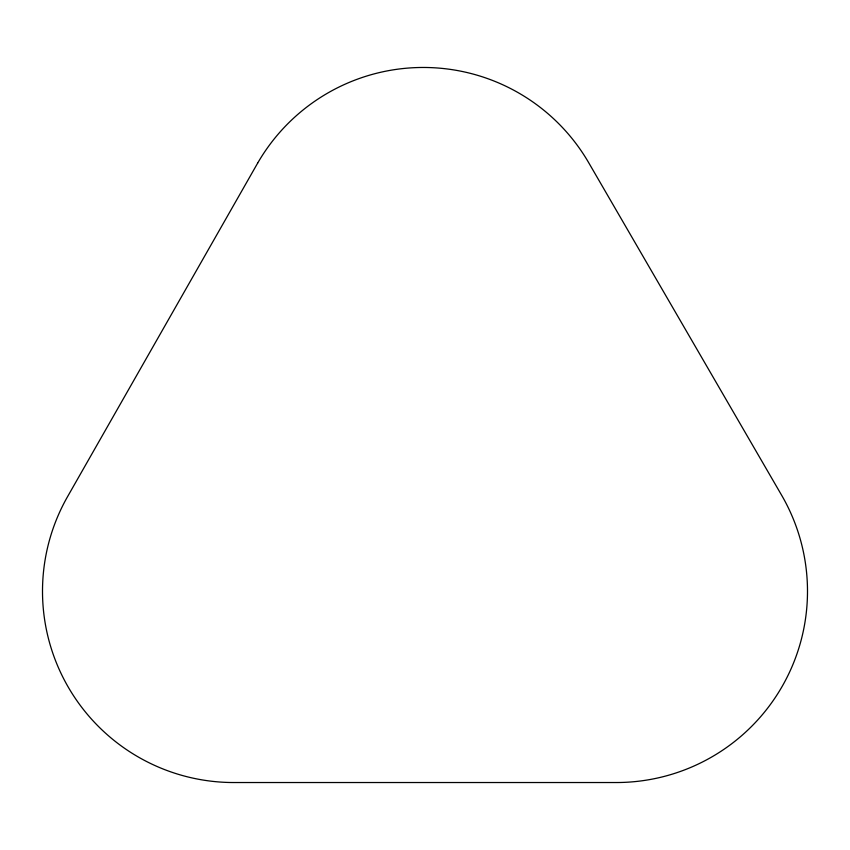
<?xml version="1.0" encoding="UTF-8"?>
<svg xmlns="http://www.w3.org/2000/svg" width="850" height="850" viewBox="0 0 850 850"><rect width="100%" height="100%" fill="white"/><g stroke="black" fill="none" stroke-linecap="round" stroke-linejoin="round"><path stroke-width="1.27" d="M257.667 163.094L68.127 495.656A191.25 191.25 0 0 0 233.75 782.531L616.25 782.531A191.25 191.25 0 0 0 781.872 495.656L588.923 163.094A191.25 191.25 0 0 0 257.667 163.094"/></g></svg>
